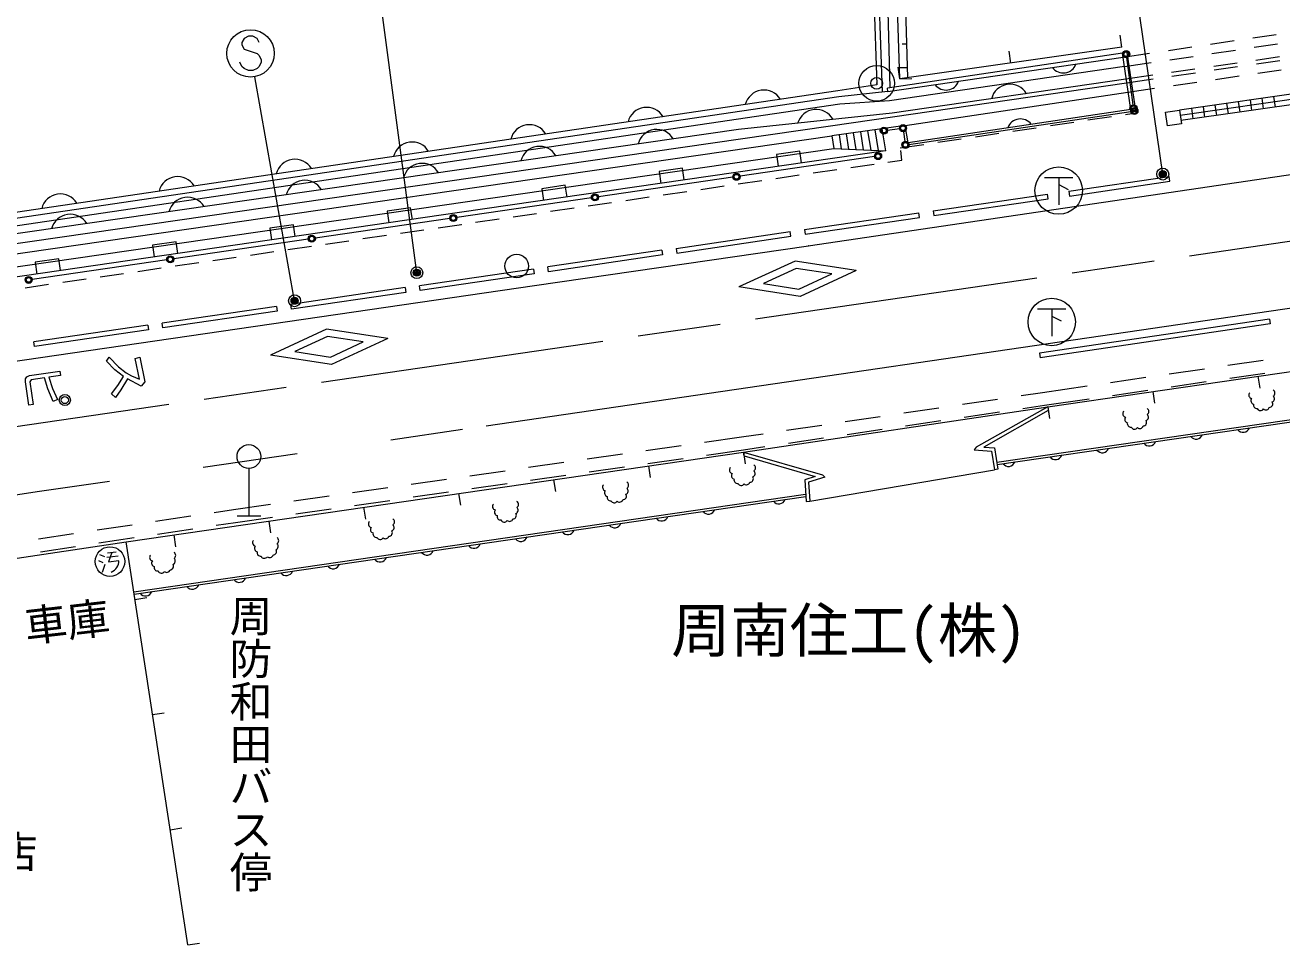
# Model space of a CAD drawing. Units: millimetres, scale not verified. Extents: x 40000 to 680000, y 20000 to 380000.
# Drawn here: x 370904 to 423919, y 267058 to 305848 of the extents above; entities that cross this region are included whole.
import ezdxf
from ezdxf.enums import TextEntityAlignment as Align

# ---------------------------------------------------------------- set-up
doc = ezdxf.new("R2010")
doc.units = ezdxf.units.MM
doc.header["$LTSCALE"] = 1000
doc.header["$PDMODE"] = 32
doc.header["$PDSIZE"] = 500
doc.linetypes.add('CHAIN', pattern=[18.5, 12, -1.5, 3.5, -1.5])
for name, color, linetype, lineweight in [('M-BGD', 7, 'Continuous', 13), ('M-BGD-EXST', 7, 'Continuous', 13), ('M-BMK', 2, 'CHAIN', 13), ('M-BMK-HTXT', 7, 'Continuous', 13), ('M-BMK-ROW', 30, 'Continuous', 13), ('M-STR-HTXT', 7, 'Continuous', 13), ('M-STR-STRC', 7, 'Continuous', 13)]:
    doc.layers.add(name, color=color, linetype=linetype, lineweight=lineweight)
doc.layers.add('M-BGD-HTXT', color=7, linetype='Continuous')
doc.styles.add('@ＭＳ ゴシック', font='')
doc.styles.add('ＭＳ ゴシック', font='')
doc.styles.get('@ＭＳ ゴシック').set_extended_font_data('@MS Gothic')
doc.styles.get('ＭＳ ゴシック').set_extended_font_data('MS Gothic')

msp = doc.modelspace()

# ---------------------------------------------------------------- linework, layer by layer
at = {"layer": 'M-BGD'}
for p, q in [((407453, 326970), (408131, 303623)), ((406222, 322184), (406832, 303333)), ((406406, 322169), (407057, 303024)), ((407810, 303577), (407652, 308056)), ((407299, 306406), (407380, 303212)), ((417170, 304923), (417099, 305418)), ((422692, 305311), (423681, 305459)), ((417170, 304923), (407810, 303577)), ((408095, 305052), (407904, 305046)), ((419131, 304779), (420120, 304927)), ((420911, 305045), (421900, 305193)), ((422751, 304915), (423740, 305063)), ((417196, 304661), (407289, 303187)), ((407304, 303050), (417218, 304494)), ((412490, 304250), (412419, 304745)), ((417549, 302288), (417196, 304661)), ((417218, 304494), (418340, 304661)), ((417772, 302150), (417394, 304691)), ((419190, 304384), (420179, 304531)), ((420970, 304650), (421959, 304797)), ((423814, 304505), (422824, 304362)), ((422846, 304213), (423836, 304357)), ((407810, 303577), (407739, 304072)), ((408124, 304052), (407757, 304042)), ((417277, 304098), (418399, 304266)), ((420251, 303989), (419262, 303846)), ((419283, 303698), (420273, 303841)), ((422033, 304247), (421043, 304104)), ((421065, 303956), (422054, 304099)), ((422904, 303818), (423894, 303961)), ((406832, 303333), (405192, 303076)), ((417341, 303568), (407477, 302130)), ((407810, 303577), (408310, 303595)), ((418470, 303732), (417341, 303568)), ((417362, 303420), (418491, 303583)), ((419341, 303302), (420331, 303445)), ((427526, 303401), (419597, 302266)), ((421123, 303560), (422112, 303703)), ((405192, 303076), (349394, 294833)), ((405229, 302828), (349716, 294628)), ((407304, 303050), (405229, 302828)), ((407304, 303050), (407289, 303187)), ((408032, 301613), (417420, 303024)), ((417420, 303024), (418549, 303187)), ((427558, 303178), (419628, 302043)), ((427590, 302956), (419659, 301821)), ((423072, 302764), (423135, 302318)), ((423567, 302834), (423630, 302389)), ((417549, 302288), (408156, 300889)), ((420102, 302339), (420166, 301893)), ((420597, 302409), (420661, 301964)), ((421092, 302480), (421156, 302035)), ((421587, 302551), (421651, 302106)), ((422082, 302622), (422146, 302176)), ((422577, 302693), (422641, 302247)), ((407477, 302130), (401000, 301450)), ((414155, 301611), (415144, 301759)), ((415737, 301847), (416726, 301994)), ((417320, 302083), (417772, 302150)), ((401000, 301450), (349470, 294005)), ((349927, 293233), (404938, 301181)), ((404938, 301181), (405015, 300646)), ((405238, 301222), (405327, 300633)), ((405539, 301264), (405638, 300619)), ((405839, 301305), (405950, 300606)), ((406140, 301347), (406262, 300593)), ((406441, 301389), (406574, 300579)), ((406742, 301431), (406886, 300566)), ((407043, 301472), (407198, 300552)), ((410989, 301140), (411979, 301287)), ((412572, 301376), (413561, 301523)), ((349119, 292570), (405015, 300646)), ((405013, 300646), (405014, 300646)), ((405013, 300646), (407198, 300552)), ((407824, 300669), (408813, 300816)), ((409407, 300905), (410396, 301052)), ((403587, 300533), (402597, 300389)), ((402597, 300389), (402669, 299894)), ((403659, 300038), (403587, 300533)), ((407297, 300074), (407889, 300158)), ((407889, 300158), (407839, 300556)), ((398639, 299813), (397649, 299669)), ((397649, 299669), (397721, 299175)), ((398711, 299318), (398639, 299813)), ((404154, 299615), (405144, 299759)), ((405737, 299846), (406727, 299991)), ((393691, 299094), (392701, 298950)), ((393763, 298599), (393691, 299094)), ((399405, 298921), (400394, 299066)), ((400988, 299152), (401977, 299297)), ((402571, 299384), (403561, 299528)), ((414926, 298839), (419160, 299465)), ((392701, 298950), (392773, 298455)), ((396238, 298458), (397228, 298603)), ((397821, 298690), (398811, 298834)), ((409207, 298018), (414031, 298719)), ((414926, 298839), (414956, 298641)), ((387167, 298146), (386177, 298002)), ((386177, 298002), (386249, 297507)), ((387239, 297651), (387167, 298146)), ((393072, 297996), (394061, 298140)), ((394655, 298227), (395645, 298372)), ((409207, 298018), (409236, 297820)), ((382219, 297427), (381229, 297283)), ((382291, 296932), (382219, 297427)), ((388322, 297303), (389306, 297446)), ((389306, 297446), (389312, 297447)), ((389905, 297533), (390895, 297678)), ((391489, 297765), (392478, 297909)), ((403786, 297225), (408609, 297936)), ((381229, 297283), (381301, 296788)), ((385155, 296843), (386145, 296987)), ((386739, 297073), (387728, 297217)), ((398371, 296434), (403183, 297143)), ((403786, 297225), (403816, 297027)), ((377271, 296708), (376281, 296564)), ((376281, 296564), (376353, 296070)), ((377342, 296213), (377271, 296708)), ((381989, 296383), (382978, 296527)), ((383572, 296613), (384562, 296757)), ((397769, 296352), (392960, 295647)), ((397769, 296352), (397798, 296154)), ((398371, 296434), (398401, 296236)), ((372323, 295989), (371333, 295846)), ((371333, 295846), (371405, 295351)), ((372394, 295495), (372323, 295989)), ((377238, 295693), (378228, 295837)), ((378822, 295923), (379811, 296067)), ((380405, 296153), (381395, 296297)), ((374072, 295233), (375061, 295377)), ((375655, 295463), (376645, 295607)), ((392348, 295561), (387542, 294859)), ((392348, 295561), (392377, 295363)), ((370905, 294773), (371895, 294917)), ((372488, 295003), (373478, 295147)), ((386938, 294776), (382110, 294070)), ((386938, 294776), (386967, 294578)), ((381514, 293981), (376690, 293285)), ((381514, 293981), (381542, 293783)), ((376084, 293192), (371273, 292487)), ((376084, 293192), (376113, 292994)), ((423420, 293245), (413725, 291821)), ((423391, 293443), (423420, 293245)), ((421645, 291500), (423129, 291717)), ((411897, 287415), (438628, 291301)), ((411911, 287316), (438642, 291202)), ((419171, 291139), (420655, 291356)), ((421721, 290956), (423205, 291172)), ((413824, 290359), (415707, 290634)), ((416697, 290778), (418181, 290995)), ((419247, 290595), (420732, 290811)), ((422912, 291038), (422984, 290543)), ((410442, 289859), (411926, 290078)), ((412915, 290225), (413824, 290359)), ((413904, 289815), (415784, 290089)), ((416773, 290234), (418258, 290450)), ((418478, 290393), (418550, 289898)), ((401212, 287843), (414043, 289748)), ((407969, 289493), (409453, 289713)), ((410521, 289315), (412005, 289534)), ((414043, 289748), (411018, 288045)), ((414066, 289589), (411340, 288054)), ((412994, 289680), (413904, 289815)), ((414043, 289748), (414115, 289254)), ((414043, 289748), (414079, 289501)), ((403022, 288762), (404506, 288981)), ((405496, 289127), (406979, 289347)), ((408048, 288949), (409532, 289168)), ((399568, 288259), (401124, 288481)), ((401124, 288481), (402033, 288615)), ((403102, 288218), (404586, 288437)), ((405575, 288583), (407059, 288803)), ((397093, 287905), (398578, 288117)), ((399648, 287715), (401203, 287937)), ((401203, 287937), (402113, 288071)), ((411018, 288045), (410944, 287932)), ((410944, 287932), (411664, 287881)), ((411340, 288054), (411793, 288023)), ((411664, 287881), (411796, 287093)), ((411793, 288023), (411944, 287118)), ((392143, 287198), (393628, 287411)), ((394618, 287552), (396103, 287764)), ((397173, 287361), (398658, 287573)), ((401212, 287843), (401284, 287348)), ((401212, 287843), (404546, 286875)), ((401236, 287680), (401212, 287843)), ((401236, 287680), (404230, 286810)), ((380343, 287154), (380343, 285154)), ((389669, 286845), (391153, 287057)), ((392223, 286654), (393708, 286866)), ((394698, 287008), (396183, 287220)), ((397205, 287260), (397277, 286765)), ((404230, 286810), (403797, 286676)), ((404006, 285771), (411796, 287093)), ((404546, 286875), (404644, 286781)), ((411944, 287118), (411796, 287093)), ((384719, 286138), (386204, 286350)), ((387194, 286492), (388679, 286704)), ((389748, 286301), (391233, 286513)), ((393199, 286677), (393271, 286182)), ((403797, 286676), (403856, 285761)), ((404644, 286781), (403954, 286567)), ((403954, 286567), (404006, 285770)), ((375490, 281948), (403828, 286071)), ((375505, 281849), (403842, 285972)), ((382244, 285785), (383729, 285997)), ((384798, 285594), (386283, 285806)), ((387273, 285947), (388758, 286159)), ((389192, 286094), (389264, 285599)), ((403856, 285761), (404006, 285770)), ((378882, 285298), (379698, 285421)), ((379698, 285421), (381254, 285643)), ((382323, 285240), (383808, 285453)), ((385185, 285511), (385257, 285016)), ((373937, 284555), (375421, 284778)), ((376409, 284927), (377893, 285150)), ((378962, 284754), (379778, 284877)), ((379778, 284877), (381333, 285099)), ((379843, 285154), (380843, 285154)), ((381178, 284928), (381250, 284433)), ((371465, 284183), (372948, 284406)), ((374018, 284011), (375501, 284234)), ((376490, 284383), (377974, 284606)), ((377171, 284345), (377243, 283850)), ((370010, 283280), (375168, 284054)), ((371546, 283639), (373029, 283862)), ((374379, 283589), (374751, 283632)), ((374002, 283274), (374178, 283183)), ((374042, 283527), (374258, 283441)), ((374169, 282781), (374282, 283112)), ((374344, 283410), (374833, 283466)), ((374555, 283610), (374422, 283217)), ((374422, 283217), (374856, 283262)), ((375539, 281626), (376033, 281702)), ((376281, 276770), (376776, 276845)), ((377024, 271914), (377518, 271989)), ((377766, 267058), (378260, 267133))]:
    msp.add_line(p, q, dxfattribs=at)
for points in [[(417276, 304098), (407362, 302654), (405275, 302512), (349763, 294311), (349716, 294628)], [(349866, 293658), (404876, 301606), (407499, 301981), (417362, 303420)], [(408156, 300889), (408032, 301613), (407043, 301472), (404937, 301180)], [(407198, 300552), (389234, 297941), (369409, 295061), (347087, 291782)], [(414956, 298641), (419189, 299267), (419160, 299465)], [(409236, 297820), (414060, 298521), (414031, 298719)], [(403816, 297027), (408638, 297738), (408609, 297936)], [(398401, 296236), (403212, 296945), (403183, 297143)], [(397798, 296154), (392989, 295449), (392960, 295647)], [(392377, 295363), (387571, 294661), (387542, 294859)], [(386967, 294578), (382139, 293872), (382110, 294070)], [(381542, 293783), (376719, 293087), (376690, 293285)], [(423391, 293443), (413696, 292019), (413725, 291821)], [(414043, 289748), (438433, 293294), (439975, 277875)], [(376113, 292994), (371302, 292290), (371273, 292487)], [(377766, 267058), (375168, 284054), (375168, 284053), (401212, 287843)]]:
    msp.add_lwpolyline(points, dxfattribs=at)
msp.add_lwpolyline([(419679, 301679), (419094, 301597), (419012, 302182), (419597, 302264)], close=True, dxfattribs=at)
for centre, radius in [((391639, 295687), 500), ((380343, 287654), 500), ((374484, 283224), 625)]:
    msp.add_circle(centre, radius, dxfattribs=at)
for centre, radius, start, end in [((414697, 304396), 567, 216.3598, 340.2148), ((409749, 303676), 567, 216.3598, 340.2148), ((412454, 302540), 812, 30.9178, 165.6781), ((402070, 302298), 812, 31.0229, 165.7831), ((397124, 301568), 812, 31.0229, 165.7831), ((404271, 301479), 812, 28.6076, 163.3678), ((412892, 301325), 567, 36.5397, 160.3947), ((392178, 300837), 812, 31.0229, 165.7831), ((397549, 300636), 812, 30.8413, 165.6016), ((387231, 300106), 812, 31.0229, 165.7831), ((392600, 299921), 812, 30.8413, 165.6016), ((382285, 299376), 812, 31.0229, 165.7831), ((387651, 299206), 812, 30.8413, 165.6016), ((377339, 298645), 812, 31.0229, 165.7831), ((382703, 298491), 812, 30.8413, 165.6016), ((372392, 297914), 812, 31.0229, 165.7831), ((377754, 297776), 812, 30.8413, 165.6016), ((372806, 297061), 812, 30.8413, 165.6016), ((422675, 290247), 150, 138.2897, 256.9051), ((422759, 290008), 150, 142.015, 255.5721), ((423458, 290094), 150, 291.0694, 48.4353), ((423478, 290333), 150, 302.1749, 58.4295), ((417355, 289463), 150, 138.2897, 256.9051), ((418158, 289550), 150, 302.1749, 58.4295), ((422867, 289827), 150, 166.0405, 275.6166), ((423019, 289739), 150, 204.1569, 327.7428), ((423246, 289770), 150, 228.0739, 342.5176), ((423385, 289875), 150, 271.7094, 31.7856), ((417440, 289225), 150, 142.015, 255.5721), ((417548, 289043), 150, 166.0405, 275.6166), ((417926, 288987), 150, 228.0739, 342.5176), ((418065, 289092), 150, 271.7094, 31.7856), ((418139, 289311), 150, 291.0694, 48.4353), ((417699, 288955), 150, 204.1569, 327.7428), ((420303, 288671), 283, 216.3435, 340.1986), ((422282, 288959), 283, 216.3435, 340.1986), ((416345, 288096), 283, 216.3435, 340.1986), ((418324, 288383), 283, 216.3435, 340.1986), ((412386, 287520), 283, 216.3435, 340.1986), ((414366, 287808), 283, 216.3435, 340.1986), ((400764, 287088), 150, 138.2897, 256.9051), ((400848, 286850), 150, 142.015, 255.5721), ((401547, 286936), 150, 291.0694, 48.4353), ((401567, 287175), 150, 302.1749, 58.4295), ((395411, 286358), 150, 138.2897, 256.9051), ((396194, 286205), 150, 291.0694, 48.4353), ((396214, 286444), 150, 302.1749, 58.4295), ((400957, 286668), 150, 166.0405, 275.6166), ((401108, 286580), 150, 204.1569, 327.7428), ((401335, 286612), 150, 228.0739, 342.5176), ((401474, 286717), 150, 271.7094, 31.7856), ((391571, 285632), 150, 302.1749, 58.4295), ((395495, 286119), 150, 142.015, 255.5721), ((395604, 285938), 150, 166.0405, 275.6166), ((395755, 285850), 150, 204.1569, 327.7428), ((395982, 285881), 150, 228.0739, 342.5176), ((396121, 285986), 150, 271.7094, 31.7856), ((402699, 285940), 283, 216.3512, 340.2062), ((390768, 285546), 150, 138.2897, 256.9051), ((390853, 285307), 150, 142.015, 255.5721), ((391478, 285174), 150, 271.7094, 31.7856), ((391552, 285393), 150, 291.0694, 48.4353), ((399730, 285508), 283, 216.3512, 340.2062), ((385535, 284812), 150, 138.2897, 256.9051), ((386319, 284660), 150, 291.0694, 48.4353), ((386338, 284899), 150, 302.1749, 58.4295), ((390961, 285126), 150, 166.0405, 275.6166), ((391112, 285038), 150, 204.1569, 327.7428), ((391340, 285069), 150, 228.0739, 342.5176), ((395772, 284932), 283, 216.3512, 340.2062), ((397751, 285220), 283, 216.3512, 340.2062), ((381452, 284104), 150, 302.1749, 58.4295), ((385620, 284574), 150, 142.015, 255.5721), ((385728, 284392), 150, 166.0405, 275.6166), ((385879, 284304), 150, 204.1569, 327.7428), ((386107, 284336), 150, 228.0739, 342.5176), ((386245, 284441), 150, 271.7094, 31.7856), ((391814, 284356), 283, 216.3512, 340.2062), ((393793, 284644), 283, 216.3512, 340.2062), ((380649, 284018), 150, 138.2897, 256.9051), ((380733, 283779), 150, 142.015, 255.5721), ((380841, 283598), 150, 166.0405, 275.6166), ((381358, 283646), 150, 271.7094, 31.7856), ((381432, 283865), 150, 291.0694, 48.4353), ((387855, 283780), 283, 216.3512, 340.2062), ((389834, 284068), 283, 216.3512, 340.2062), ((374357, 283247), 500, 291.5558, 1.6258), ((376305, 283396), 150, 138.2897, 256.9051), ((376389, 283157), 150, 142.015, 255.5721), ((377015, 283024), 150, 271.7094, 31.7856), ((377088, 283243), 150, 291.0694, 48.4353), ((377108, 283483), 150, 302.1749, 58.4295), ((380993, 283510), 150, 204.1569, 327.7428), ((381220, 283541), 150, 228.0739, 342.5176), ((383897, 283204), 283, 216.3512, 340.2062), ((385876, 283492), 283, 216.3512, 340.2062), ((376497, 282976), 150, 166.0405, 275.6166), ((376649, 282888), 150, 204.1569, 327.7428), ((376876, 282919), 150, 228.0739, 342.5176), ((381918, 282916), 283, 216.3512, 340.2062), ((377960, 282340), 283, 216.3512, 340.2062), ((379939, 282628), 283, 216.3512, 340.2062), ((375980, 282052), 283, 216.3512, 340.2062)]:
    msp.add_arc(centre, radius, start, end, dxfattribs=at)
at = {"layer": 'M-BGD-EXST'}
for p, q in [((413905, 299420), (415105, 299420)), ((414505, 299420), (414505, 298270)), ((414505, 299120), (414905, 298920)), ((413610, 293879), (414810, 293879)), ((414210, 293879), (414210, 292729)), ((414210, 293579), (414610, 293379))]:
    msp.add_line(p, q, dxfattribs=at)
for centre in [(414505, 298870), (414210, 293329)]:
    msp.add_circle(centre, 1000, dxfattribs=at)
at = {"layer": 'M-BMK'}
msp.add_lwpolyline([(240973, 270076), (266179, 273675), (365096, 288129), (455416, 301273)], dxfattribs=at)
at = {"layer": 'M-BMK-ROW'}
msp.add_circle((406826, 303394), 750, dxfattribs=at)
msp.add_point((406826, 303394), dxfattribs=at)
at = {"layer": 'M-STR-HTXT'}
for p, q in [((387428, 295406), (385681, 308558)), ((418894, 299564), (417704, 307739)), ((382270, 294223), (380589, 303666))]:
    msp.add_line(p, q, dxfattribs=at)
for centre, radius in [((418894, 299564), 150), ((418894, 299564), 120), ((418894, 299564), 90), ((418894, 299564), 60), ((418894, 299564), 30), ((418894, 299564), 20), ((387428, 295406), 150), ((387428, 295406), 120), ((387428, 295406), 90), ((387428, 295406), 60), ((387428, 295406), 30), ((387428, 295406), 20), ((382270, 294223), 150), ((382270, 294223), 120), ((382270, 294223), 90), ((382270, 294223), 60), ((382270, 294223), 30), ((382270, 294223), 20)]:
    msp.add_circle(centre, radius, dxfattribs=at)
for p in [(418894, 299564), (387428, 295406), (382270, 294223)]:
    msp.add_point(p, dxfattribs=at)
at = {"layer": 'M-STR-STRC'}
for p, q in [((380322, 305382), (380140, 305291)), ((380504, 305382), (380322, 305382)), ((380686, 305291), (380504, 305382)), ((380140, 305291), (380049, 305110)), ((380049, 305110), (380049, 305019)), ((380049, 305019), (380140, 304837)), ((380140, 304837), (380686, 304655)), ((380777, 305110), (380686, 305291)), ((380686, 304655), (380777, 304564)), ((380777, 304564), (380868, 304382)), ((380868, 304382), (380868, 304291)), ((417640, 302490), (417375, 304479)), ((380049, 304110), (379959, 304291)), ((380140, 304019), (380049, 304110)), ((380322, 303928), (380140, 304019)), ((380504, 303928), (380322, 303928)), ((380686, 304019), (380504, 303928)), ((380777, 304110), (380686, 304019)), ((380868, 304291), (380777, 304110)), ((408189, 300817), (417551, 302205)), ((407279, 301418), (407788, 301482)), ((407959, 301352), (408019, 300943)), ((406737, 300303), (401061, 299476)), ((400764, 299433), (395089, 298605)), ((394792, 298562), (389117, 297734)), ((388820, 297691), (383145, 296864)), ((382848, 296821), (377173, 295993)), ((376876, 295950), (371201, 295122)), ((390358, 288952), (433622, 295284)), ((374333, 291675), (374455, 291847)), ((374695, 291315), (374333, 291675)), ((374455, 291847), (374844, 291442)), ((375542, 291792), (375738, 291842)), ((375729, 290916), (375542, 291792)), ((375738, 291842), (375956, 290802)), ((370974, 291017), (371090, 291065)), ((371090, 291065), (372364, 291255)), ((372392, 291064), (371909, 290999)), ((372364, 291255), (372392, 291064)), ((375053, 291032), (374695, 291315)), ((374844, 291442), (375163, 291189)), ((375163, 291189), (375386, 291054)), ((375386, 291054), (375729, 290916)), ((370918, 290809), (370922, 290933)), ((371065, 289821), (370918, 290809)), ((370922, 290933), (370974, 291017)), ((371165, 290890), (371099, 290802)), ((371099, 290802), (371239, 289841)), ((371718, 290977), (371165, 290890)), ((371857, 290513), (371718, 290977)), ((371909, 290999), (372063, 290523)), ((372063, 290523), (372263, 290062)), ((374547, 290291), (374815, 290653)), ((374815, 290653), (375053, 291032)), ((375223, 290924), (374942, 290462)), ((375802, 290618), (375223, 290924)), ((375956, 290802), (375802, 290618)), ((372089, 289981), (371857, 290513)), ((372263, 290062), (372089, 289981)), ((374715, 290148), (374547, 290291)), ((374942, 290462), (374715, 290148)), ((371239, 289841), (371065, 289821)), ((386333, 288360), (389353, 288802)), ((378417, 287201), (382375, 287780)), ((371510, 286189), (374460, 286621)), ((370502, 286040), (371510, 286189))]:
    msp.add_line(p, q, dxfattribs=at)
for points in [[(403933, 296543), (430846, 300518), (432795, 300819)], [(359002, 290001), (392389, 294864), (403951, 296542), (403933, 296543)], [(405964, 295496), (403385, 295893), (401012, 294805)], [(405964, 295496), (403592, 294408), (401012, 294805)], [(386200, 292636), (383620, 293026), (381250, 291932)], [(386200, 292636), (383831, 291541), (381250, 291932)]]:
    msp.add_lwpolyline(points, dxfattribs=at)
for points in [[(404930, 295352), (403428, 295583), (402046, 294950), (403549, 294718)], [(385167, 292489), (383664, 292716), (382284, 292079), (383787, 291851)]]:
    msp.add_lwpolyline(points, close=True, dxfattribs=at)
for centre, radius in [((380413, 304655), 1000), ((417355, 304627), 150), ((417355, 304627), 120), ((417355, 304627), 100), ((417660, 302341), 150), ((417660, 302341), 120), ((417699, 302227), 150), ((417660, 302341), 100), ((417699, 302227), 120), ((417699, 302227), 100), ((407130, 301399), 150), ((407130, 301399), 120), ((407130, 301399), 100), ((407937, 301501), 150), ((407937, 301501), 120), ((407937, 301501), 100), ((408041, 300795), 150), ((408041, 300795), 120), ((408041, 300795), 100), ((406885, 300325), 150), ((406885, 300325), 120), ((406885, 300325), 100), ((400913, 299454), 150), ((400913, 299454), 120), ((400913, 299454), 100), ((394941, 298584), 150), ((394941, 298584), 120), ((394941, 298584), 100), ((388969, 297713), 150), ((388969, 297713), 120), ((388969, 297713), 100), ((382997, 296842), 150), ((382997, 296842), 120), ((382997, 296842), 100), ((377025, 295971), 150), ((377025, 295971), 120), ((377025, 295971), 100), ((371053, 295101), 150), ((371053, 295101), 120), ((371053, 295101), 100), ((372580, 290035), 234), ((372579, 290033), 148)]:
    msp.add_circle(centre, radius, dxfattribs=at)

# ---------------------------------------------------------------- texts
at = {"layer": 'M-BGD-HTXT', "style": 'ＭＳ ゴシック'}
msp.add_text('車庫', height=1320, rotation=6.593, dxfattribs=at).set_placement((371000, 279426), align=Align.BOTTOM_LEFT)
for s, height, p in [('周南住工(株)', 1833, (398156, 278856)), ('岡田タバコ店', 1320, (360635, 269922))]:
    msp.add_text(s, height=height, dxfattribs=at).set_placement(p, align=Align.BOTTOM_LEFT)
at = {"layer": 'M-BMK-HTXT', "style": '@ＭＳ ゴシック'}
msp.add_text('周防和田バス停', height=1320, rotation=270, dxfattribs=at).set_placement((379351, 281841), align=Align.BOTTOM_LEFT)

doc.saveas('drawing.dxf')
